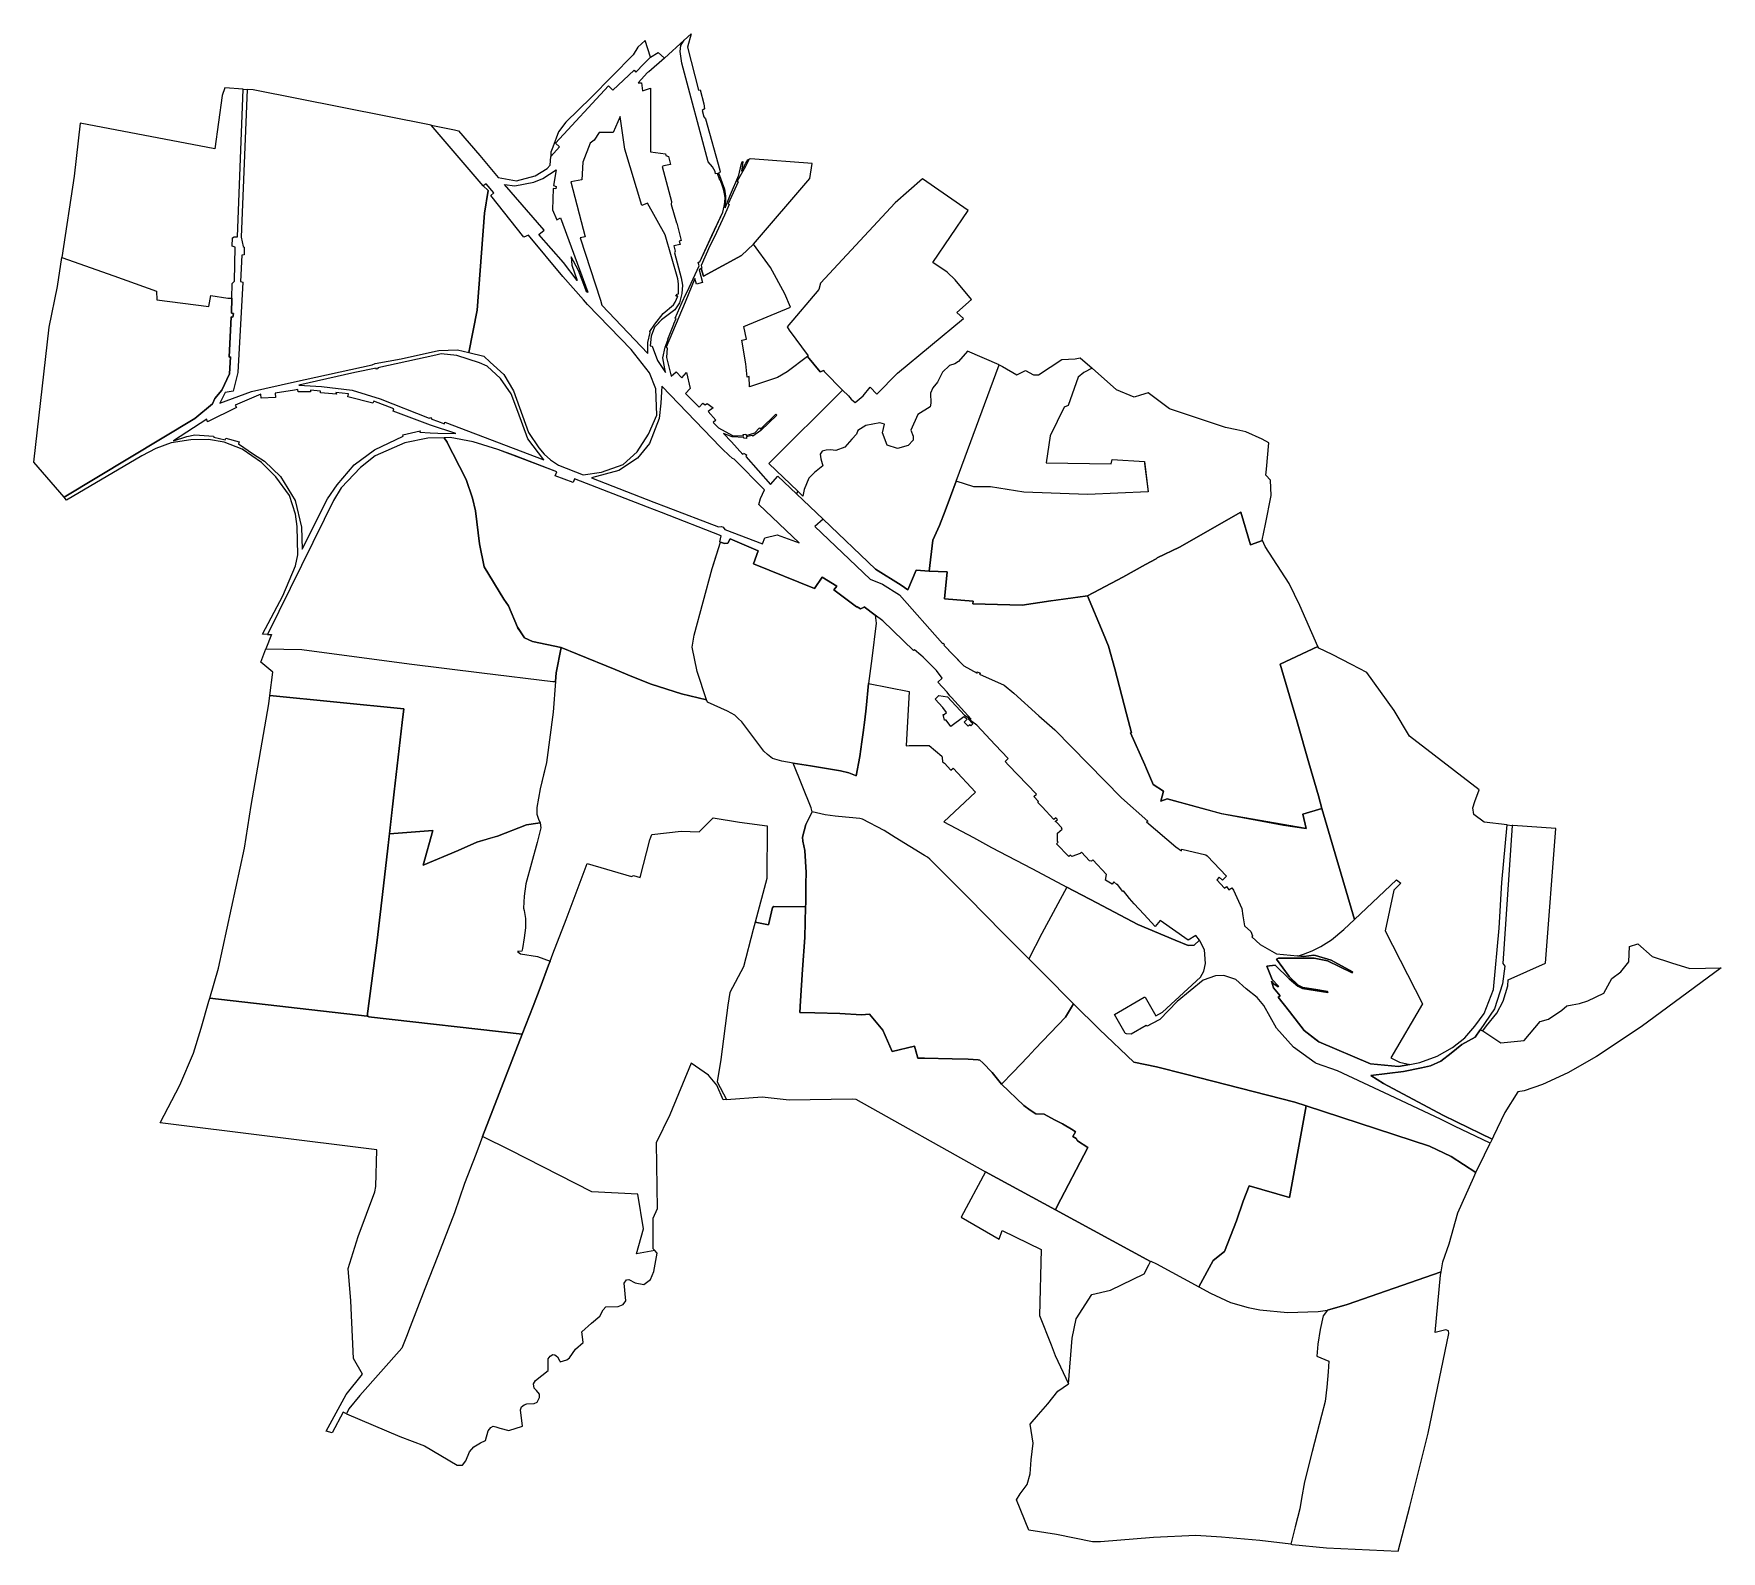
# Model space of a CAD drawing. Header units: metres. Extents: x 1379499 to 1389511, y 5662980 to 5671978.
import ezdxf

# ---------------------------------------------------------------- set-up
doc = ezdxf.new("R2010")
doc.units = ezdxf.units.M
doc.header["$MEASUREMENT"] = 0
doc.layers.add('район', color=6, linetype='Continuous')

msp = doc.modelspace()

# ---------------------------------------------------------------- linework, layer by layer
at = {"layer": 'район', "color": 4}
for points in [[(1383158, 5671838), (1383204, 5671867), (1383242, 5671833), (1383149, 5671752), (1383140, 5671748), (1383085, 5671687), (1383105, 5671686), (1383111, 5671639), (1383158, 5671656), (1383158, 5671278), (1383247, 5671266), (1383250, 5671255), (1383265, 5671249), (1383277, 5671202), (1383237, 5671194), (1383227, 5671191), (1383282, 5670984), (1383280, 5670966), (1383312, 5670856), (1383314, 5670855), (1383341, 5670751), (1383329, 5670748), (1383334, 5670729), (1383297, 5670721), (1383305, 5670688), (1383300, 5670679), (1383340, 5670530), (1383348, 5670486), (1383344, 5670438), (1383330, 5670383), (1383302, 5670341), (1383223, 5670282), (1383182, 5670237), (1383162, 5670185), (1383156, 5670127), (1383168, 5670126), (1383199, 5670040), (1383248, 5669969), (1383232, 5670057), (1383246, 5670120), (1383263, 5670166), (1383262, 5670167), (1383297, 5670255), (1383296, 5670258), (1383311, 5670290), (1383305, 5670291), (1383347, 5670386), (1383368, 5670433), (1383376, 5670447), (1383447, 5670602), (1383441, 5670624), (1383451, 5670626), (1383523, 5670781), (1383587, 5670919), (1383596, 5670956), (1383600, 5670980), (1383602, 5671006), (1383598, 5671029), (1383592, 5671056), (1383582, 5671085), (1383571, 5671111), (1383570, 5671110), (1383555, 5671150), (1383544, 5671147), (1383541, 5671161), (1383526, 5671189), (1383501, 5671219), (1383344, 5671804), (1383335, 5671872), (1383338, 5671909), (1383358, 5671940), (1383399, 5671978), (1383378, 5671898), (1383444, 5671643), (1383453, 5671646), (1383475, 5671563), (1383474, 5671562), (1383479, 5671533), (1383465, 5671522), (1383474, 5671486), (1383484, 5671474), (1383569, 5671168), (1383572, 5671157), (1383561, 5671153), (1383598, 5671057), (1383604, 5671014), (1383602, 5670946), (1383632, 5671025), (1383682, 5671139), (1383697, 5671200), (1383702, 5671218), (1383707, 5671220), (1383705, 5671203), (1383698, 5671162), (1383724, 5671211), (1383735, 5671231), (1383744, 5671234), (1383734, 5671214), (1383721, 5671190), (1383673, 5671103), (1383678, 5671100), (1383619, 5670969), (1383624, 5670965), (1383598, 5670903), (1383537, 5670774), (1383511, 5670720), (1383458, 5670603), (1383463, 5670587), (1383459, 5670585), (1383446, 5670577), (1383467, 5670502), (1383431, 5670492), (1383422, 5670526), (1383363, 5670386), (1383252, 5670119), (1383257, 5670116), (1383254, 5670058), (1383281, 5669947), (1383310, 5669973), (1383345, 5669937), (1383372, 5669969), (1383394, 5669875), (1383365, 5669845), (1383447, 5669764), (1383469, 5669788), (1383482, 5669777), (1383494, 5669785), (1383531, 5669759), (1383501, 5669738), (1383546, 5669686), (1383531, 5669673), (1383561, 5669640), (1383645, 5669596), (1383710, 5669593), (1383709, 5669601), (1383723, 5669604), (1383725, 5669595), (1383777, 5669612), (1383805, 5669640), (1383811, 5669634), (1383902, 5669722), (1383908, 5669717), (1383812, 5669625), (1383765, 5669591), (1383759, 5669595), (1383727, 5669587), (1383728, 5669578), (1383711, 5669579), (1383711, 5669584), (1383642, 5669588), (1383592, 5669607), (1383639, 5669557), (1383707, 5669483), (1383710, 5669491), (1383727, 5669481), (1383723, 5669471), (1383871, 5669304), (1383913, 5669355), (1384025, 5669249), (1384183, 5669099), (1384133, 5669056), (1384461, 5668743), (1384535, 5668713), (1384635, 5668650), (1384891, 5668362), (1384894, 5668365), (1384902, 5668356), (1384898, 5668353), (1385005, 5668242), (1385018, 5668229), (1385097, 5668187), (1385097, 5668195), (1385116, 5668186), (1385110, 5668181), (1385256, 5668115), (1385313, 5668068), (1385463, 5667934), (1385558, 5667850), (1385952, 5667446), (1386109, 5667309), (1386100, 5667304), (1386274, 5667157), (1386308, 5667133), (1386311, 5667143), (1386452, 5667109), (1386460, 5667103), (1386575, 5666983), (1386551, 5666959), (1386532, 5666976), (1386519, 5666961), (1386564, 5666911), (1386576, 5666921), (1386590, 5666901), (1386607, 5666913), (1386617, 5666900), (1386667, 5666790), (1386673, 5666748), (1386682, 5666688), (1386719, 5666654), (1386730, 5666629), (1386726, 5666623), (1386776, 5666578), (1386873, 5666522), (1386997, 5666510), (1387034, 5666507), (1387094, 5666515), (1387103, 5666512), (1387196, 5666485), (1387324, 5666416), (1387321, 5666410), (1387175, 5666480), (1387096, 5666496), (1386885, 5666497), (1386872, 5666491), (1386948, 5666388), (1387001, 5666337), (1387028, 5666322), (1387105, 5666310), (1387174, 5666299), (1387177, 5666292), (1387105, 5666303), (1387026, 5666316), (1386999, 5666331), (1386948, 5666373), (1386865, 5666455), (1386814, 5666448), (1386847, 5666370), (1386885, 5666331), (1386882, 5666326), (1386853, 5666346), (1386843, 5666359), (1386854, 5666321), (1386893, 5666273), (1386883, 5666264), (1386949, 5666179), (1387036, 5666067), (1387108, 5666011), (1387123, 5666000), (1387430, 5665870), (1387597, 5665853), (1387664, 5665866), (1387723, 5665877), (1387825, 5665916), (1387917, 5665966), (1387990, 5666023), (1388048, 5666093), (1388104, 5666169), (1388160, 5666311), (1388193, 5666675), (1388210, 5666945), (1388241, 5667287), (1388271, 5667283), (1388215, 5666464), (1388226, 5666449), (1388214, 5666345), (1388166, 5666196), (1388081, 5666071), (1388050, 5666027), (1387972, 5665984), (1387909, 5665933), (1387848, 5665885), (1387786, 5665858), (1387732, 5665846), (1387625, 5665825), (1387432, 5665801), (1387507, 5665754), (1387860, 5665565), (1387941, 5665526), (1388151, 5665422), (1388139, 5665399), (1387929, 5665500), (1387849, 5665539), (1387576, 5665669), (1387234, 5665828), (1387110, 5665872), (1387102, 5665875), (1386974, 5665969), (1386873, 5666082), (1386797, 5666215), (1386758, 5666263), (1386693, 5666315), (1386630, 5666369), (1386560, 5666394), (1386510, 5666392), (1386438, 5666365), (1386283, 5666239), (1386181, 5666133), (1386105, 5666094), (1386099, 5666097), (1386009, 5666045), (1385982, 5666047), (1385976, 5666050), (1385975, 5666052), (1385912, 5666162), (1386088, 5666265), (1386093, 5666264), (1386156, 5666155), (1386195, 5666176), (1386422, 5666383), (1386442, 5666420), (1386451, 5666465), (1386446, 5666545), (1386418, 5666600), (1386415, 5666603), (1386393, 5666630), (1386393, 5666630), (1386348, 5666602), (1386182, 5666720), (1386152, 5666685), (1386086, 5666757), (1386028, 5666819), (1386000, 5666851), (1385965, 5666895), (1385961, 5666892), (1385928, 5666934), (1385925, 5666933), (1385908, 5666949), (1385897, 5666936), (1385857, 5666958), (1385864, 5666993), (1385783, 5667079), (1385774, 5667071), (1385762, 5667073), (1385716, 5667124), (1385708, 5667117), (1385657, 5667100), (1385650, 5667107), (1385640, 5667099), (1385567, 5667174), (1385577, 5667184), (1385573, 5667188), (1385572, 5667237), (1385600, 5667262), (1385596, 5667266), (1385599, 5667269), (1385566, 5667303), (1385559, 5667307), (1385572, 5667319), (1385563, 5667328), (1385551, 5667318), (1385481, 5667393), (1385457, 5667420), (1385461, 5667425), (1385432, 5667454), (1385449, 5667469), (1385282, 5667641), (1385262, 5667662), (1385281, 5667681), (1385204, 5667761), (1385095, 5667877), (1385042, 5667916), (1385070, 5667885), (1385059, 5667874), (1385053, 5667882), (1385042, 5667871), (1385019, 5667896), (1385037, 5667914), (1385018, 5667927), (1384940, 5667869), (1384913, 5667908), (1384903, 5667908), (1384895, 5667942), (1384900, 5667942), (1384914, 5667953), (1384892, 5667982), (1384893, 5667983), (1384848, 5668032), (1384868, 5668053), (1384920, 5668046), (1385021, 5667937), (1385061, 5667914), (1384944, 5668041), (1384935, 5668051), (1384918, 5668073), (1384862, 5668133), (1384889, 5668157), (1384855, 5668202), (1384776, 5668281), (1384763, 5668293), (1384724, 5668325), (1384719, 5668320), (1384537, 5668497), (1384491, 5668531), (1384425, 5668579), (1384422, 5668576), (1384404, 5668567), (1384385, 5668579), (1384381, 5668579), (1384246, 5668680), (1384263, 5668703), (1384177, 5668755), (1384131, 5668688), (1383770, 5668834), (1383797, 5668911), (1383631, 5668982), (1383618, 5668958), (1383598, 5668955), (1383574, 5668963), (1383569, 5668965), (1383578, 5669001), (1383224, 5669138), (1383140, 5669171), (1382707, 5669338), (1382699, 5669316), (1382592, 5669356), (1382603, 5669380), (1382351, 5669476), (1382253, 5669513), (1382107, 5669557), (1381970, 5669583), (1381935, 5669582), (1381838, 5669580), (1381700, 5669552), (1381524, 5669475), (1381438, 5669405), (1381323, 5669285), (1381278, 5669210), (1381222, 5669097), (1380886, 5668416), (1380857, 5668417), (1380976, 5668645), (1381052, 5668823), (1381065, 5668887), (1381061, 5669055), (1381053, 5669129), (1381016, 5669240), (1380935, 5669351), (1380851, 5669435), (1380735, 5669514), (1380628, 5669556), (1380536, 5669571), (1380431, 5669569), (1380314, 5669552), (1380223, 5669518), (1380141, 5669474), (1379693, 5669212), (1379679, 5669229), (1380454, 5669697), (1380559, 5669784), (1380574, 5669814), (1380616, 5669865), (1380660, 5669961), (1380667, 5670061), (1380658, 5670060), (1380670, 5670299), (1380681, 5670297), (1380684, 5670319), (1380672, 5670320), (1380675, 5670409), (1380677, 5670496), (1380691, 5670511), (1380694, 5670712), (1380677, 5670719), (1380678, 5670768), (1380689, 5670774), (1380707, 5670774), (1380742, 5671650), (1380766, 5671648), (1380729, 5670771), (1380741, 5670717), (1380748, 5670713), (1380748, 5670666), (1380734, 5670665), (1380726, 5670509), (1380739, 5670505), (1380709, 5669970), (1380683, 5669859), (1380635, 5669850), (1380603, 5669787), (1380791, 5669857), (1381046, 5669913), (1381506, 5670014), (1381525, 5670022), (1381679, 5670050), (1381883, 5670095), (1381903, 5670100), (1382014, 5670104), (1382080, 5670088), (1382169, 5670066), (1382207, 5670031), (1382289, 5669958), (1382346, 5669861), (1382435, 5669613), (1382496, 5669523), (1382528, 5669484), (1382565, 5669451), (1382612, 5669419), (1382759, 5669363), (1382867, 5669379), (1382996, 5669424), (1383080, 5669498), (1383147, 5669604), (1383195, 5669717), (1383190, 5669872), (1383152, 5669967), (1383043, 5670105), (1382784, 5670373), (1382761, 5670400), (1382639, 5670539), (1382434, 5670784), (1382407, 5670772), (1382211, 5671019), (1382229, 5671034), (1382184, 5671087), (1382166, 5671076), (1381856, 5671436), (1381996, 5671408), (1382019, 5671402), (1382145, 5671255), (1382255, 5671126), (1382363, 5671105), (1382473, 5671136), (1382545, 5671178), (1382563, 5671199), (1382567, 5671249), (1382619, 5671308), (1382595, 5671328), (1382910, 5671669), (1382935, 5671644), (1383062, 5671761), (1383072, 5671750), (1383119, 5671800), (1383158, 5671838)], [(1385778, 5669994), (1385730, 5669970), (1385695, 5669941), (1385637, 5669773), (1385613, 5669764), (1385530, 5669594), (1385505, 5669434), (1385891, 5669428), (1385897, 5669453), (1386089, 5669441), (1386111, 5669261), (1385750, 5669245), (1385374, 5669259), (1385176, 5669292), (1385077, 5669292), (1384971, 5669324), (1384938, 5669234), (1384906, 5669148), (1384872, 5669061), (1384834, 5668974), (1384812, 5668792), (1384918, 5668788), (1384903, 5668627), (1385072, 5668614), (1385071, 5668598), (1385363, 5668589), (1385533, 5668615), (1385750, 5668644), (1385823, 5668683), (1385961, 5668756), (1386028, 5668793), (1386095, 5668830), (1386159, 5668865), (1386164, 5668870), (1386296, 5668933), (1386661, 5669141), (1386717, 5668948), (1386789, 5668973), (1386788, 5668974), (1386806, 5669070), (1386840, 5669239), (1386837, 5669330), (1386808, 5669360), (1386812, 5669396), (1386826, 5669553), (1386787, 5669574), (1386691, 5669617), (1386636, 5669629), (1386569, 5669643), (1386238, 5669753), (1386111, 5669848), (1386066, 5669834), (1386027, 5669823), (1385923, 5669866), (1385778, 5669994)], [(1387002, 5666511), (1387032, 5666519), (1387083, 5666539), (1387136, 5666566), (1387198, 5666604), (1387272, 5666667), (1387335, 5666726), (1387142, 5667384), (1387028, 5667350), (1387049, 5667265), (1386548, 5667353), (1386223, 5667441), (1386186, 5667428), (1386201, 5667487), (1386140, 5667527), (1386137, 5667535), (1386101, 5667619), (1386091, 5667642), (1386007, 5667832), (1386011, 5667833), (1385982, 5667945), (1385914, 5668211), (1385875, 5668346), (1385843, 5668424), (1385750, 5668644), (1385551, 5668618), (1385533, 5668615), (1385363, 5668589), (1385071, 5668598), (1385072, 5668614), (1384903, 5668627), (1384918, 5668788), (1384812, 5668792), (1384735, 5668797), (1384684, 5668680), (1384645, 5668708), (1384493, 5668802), (1384183, 5669099), (1384133, 5669056), (1384461, 5668743), (1384485, 5668734), (1384535, 5668713), (1384635, 5668650), (1384891, 5668362), (1384894, 5668365), (1384902, 5668356), (1384898, 5668353), (1385018, 5668229), (1385097, 5668187), (1385097, 5668195), (1385116, 5668186), (1385110, 5668181), (1385256, 5668115), (1385313, 5668068), (1385463, 5667934), (1385558, 5667850), (1385952, 5667446), (1386109, 5667309), (1386100, 5667304), (1386274, 5667157), (1386308, 5667133), (1386311, 5667143), (1386452, 5667109), (1386460, 5667103), (1386575, 5666983), (1386551, 5666959), (1386532, 5666976), (1386519, 5666961), (1386564, 5666911), (1386576, 5666921), (1386590, 5666901), (1386607, 5666913), (1386617, 5666900), (1386667, 5666790), (1386673, 5666748), (1386682, 5666688), (1386719, 5666654), (1386730, 5666629), (1386726, 5666623), (1386776, 5666578), (1386873, 5666522), (1386997, 5666510)], [(1384491, 5668531), (1384497, 5668482), (1384471, 5668274), (1384452, 5668125), (1384693, 5668078), (1384675, 5667756), (1384693, 5667758), (1384812, 5667758), (1384886, 5667694), (1384888, 5667687), (1384890, 5667660), (1384903, 5667653), (1384941, 5667611), (1384953, 5667623), (1385086, 5667480), (1384898, 5667304), (1385075, 5667211), (1385182, 5667153), (1385421, 5667027), (1385425, 5667025), (1385628, 5666918), (1385807, 5666824), (1386050, 5666696), (1386271, 5666602), (1386348, 5666571), (1386383, 5666574), (1386415, 5666603), (1386393, 5666630), (1386393, 5666630), (1386348, 5666602), (1386182, 5666720), (1386152, 5666685), (1386086, 5666757), (1386028, 5666819), (1386000, 5666851), (1385965, 5666895), (1385961, 5666892), (1385928, 5666934), (1385925, 5666933), (1385908, 5666949), (1385897, 5666936), (1385857, 5666958), (1385864, 5666993), (1385783, 5667079), (1385774, 5667071), (1385762, 5667073), (1385716, 5667124), (1385708, 5667117), (1385657, 5667100), (1385650, 5667107), (1385640, 5667099), (1385567, 5667174), (1385577, 5667184), (1385573, 5667188), (1385572, 5667237), (1385600, 5667262), (1385596, 5667266), (1385599, 5667269), (1385566, 5667303), (1385559, 5667307), (1385572, 5667319), (1385563, 5667328), (1385551, 5667318), (1385481, 5667393), (1385457, 5667420), (1385461, 5667425), (1385432, 5667454), (1385449, 5667469), (1385282, 5667641), (1385262, 5667662), (1385281, 5667681), (1385204, 5667761), (1385095, 5667877), (1385042, 5667916), (1385070, 5667885), (1385059, 5667874), (1385053, 5667882), (1385042, 5667871), (1385019, 5667896), (1385037, 5667914), (1385018, 5667927), (1384940, 5667869), (1384913, 5667908), (1384903, 5667908), (1384895, 5667942), (1384900, 5667942), (1384914, 5667953), (1384892, 5667982), (1384893, 5667983), (1384848, 5668032), (1384868, 5668053), (1384920, 5668046), (1385021, 5667937), (1385061, 5667914), (1384944, 5668041), (1384935, 5668051), (1384918, 5668073), (1384862, 5668133), (1384889, 5668157), (1384855, 5668202), (1384776, 5668281), (1384763, 5668293), (1384724, 5668325), (1384719, 5668320), (1384537, 5668497), (1384491, 5668531)]]:
    msp.add_lwpolyline(points, close=True, dxfattribs=at)
for points in [[(1382567, 5671249), (1382619, 5671308), (1382595, 5671328), (1382910, 5671669), (1382935, 5671644), (1383062, 5671761), (1383070, 5671752), (1383072, 5671750), (1383119, 5671800), (1383158, 5671838), (1383126, 5671937), (1383084, 5671898), (1383056, 5671852), (1382807, 5671600), (1382655, 5671453), (1382612, 5671397), (1382579, 5671306), (1382567, 5671276), (1382567, 5671250)], [(1383358, 5671940), (1383242, 5671833), (1383149, 5671752), (1383140, 5671748), (1383085, 5671687), (1383105, 5671686), (1383111, 5671639), (1383158, 5671656), (1383158, 5671278), (1383247, 5671266), (1383250, 5671255), (1383265, 5671249), (1383277, 5671202), (1383237, 5671194), (1383227, 5671191), (1383282, 5670984), (1383280, 5670966), (1383312, 5670856), (1383314, 5670855), (1383341, 5670751), (1383329, 5670748), (1383334, 5670729), (1383297, 5670721), (1383305, 5670688), (1383300, 5670679), (1383340, 5670530), (1383348, 5670486), (1383344, 5670438), (1383330, 5670383), (1383302, 5670341), (1383223, 5670282), (1383198, 5670254), (1383182, 5670237), (1383162, 5670185), (1383156, 5670127), (1383168, 5670126), (1383199, 5670040), (1383248, 5669969), (1383232, 5670057), (1383246, 5670120), (1383263, 5670166), (1383262, 5670167), (1383297, 5670255), (1383296, 5670258), (1383311, 5670290), (1383305, 5670291), (1383347, 5670386), (1383368, 5670433), (1383376, 5670447), (1383447, 5670602), (1383441, 5670624), (1383451, 5670626), (1383587, 5670919), (1383596, 5670956), (1383600, 5670980), (1383602, 5671006), (1383598, 5671029), (1383592, 5671056), (1383582, 5671085), (1383571, 5671111), (1383570, 5671110), (1383555, 5671150), (1383544, 5671147), (1383541, 5671161), (1383526, 5671189), (1383501, 5671219), (1383344, 5671804), (1383335, 5671872), (1383338, 5671909), (1383358, 5671940)], [(1379666, 5670651), (1379975, 5670543), (1380227, 5670451), (1380230, 5670399), (1380538, 5670360), (1380549, 5670425), (1380651, 5670409), (1380675, 5670409), (1380677, 5670496), (1380691, 5670511), (1380694, 5670712), (1380677, 5670719), (1380678, 5670768), (1380689, 5670774), (1380707, 5670774), (1380742, 5671650), (1380632, 5671657), (1380617, 5671611), (1380574, 5671296), (1379774, 5671448), (1379739, 5671134), (1379666, 5670651)], [(1380766, 5671648), (1380729, 5670771), (1380741, 5670717), (1380748, 5670713), (1380748, 5670666), (1380734, 5670665), (1380726, 5670509), (1380739, 5670505), (1380709, 5669970), (1380683, 5669859), (1380635, 5669850), (1380603, 5669787), (1380791, 5669857), (1381046, 5669913), (1381506, 5670014), (1381525, 5670022), (1381679, 5670050), (1381883, 5670095), (1381903, 5670100), (1382014, 5670104), (1382080, 5670088), (1382129, 5670339), (1382174, 5670914), (1382195, 5671048), (1382166, 5671076), (1381856, 5671436), (1380800, 5671646), (1380766, 5671648)], [(1383143, 5670081), (1383143, 5670147), (1383157, 5670206), (1383155, 5670212), (1383183, 5670256), (1383234, 5670319), (1383295, 5670370), (1383304, 5670387), (1383321, 5670421), (1383309, 5670422), (1383316, 5670434), (1383324, 5670435), (1383325, 5670495), (1383321, 5670525), (1383246, 5670786), (1383141, 5670973), (1383107, 5670959), (1383005, 5671294), (1382978, 5671488), (1382936, 5671392), (1382895, 5671393), (1382853, 5671392), (1382824, 5671346), (1382800, 5671329), (1382756, 5671216), (1382751, 5671111), (1382685, 5671099), (1382770, 5670774), (1382741, 5670768), (1382861, 5670398), (1382870, 5670369), (1383143, 5670081)], [(1383458, 5670603), (1383463, 5670587), (1383459, 5670585), (1383472, 5670541), (1383699, 5670662), (1383770, 5670730), (1384103, 5671120), (1384117, 5671209), (1383752, 5671237), (1383744, 5671234), (1383721, 5671190), (1383673, 5671103), (1383678, 5671100), (1383619, 5670969), (1383624, 5670965), (1383598, 5670903), (1383537, 5670774), (1383511, 5670720), (1383458, 5670603)], [(1382293, 5671084), (1382354, 5671076), (1382467, 5671098), (1382520, 5671119), (1382599, 5671171), (1382583, 5671077), (1382599, 5671072), (1382597, 5671058), (1382581, 5671060), (1382577, 5670934), (1382602, 5670874), (1382625, 5670886), (1382787, 5670446), (1382781, 5670443), (1382731, 5670573), (1382687, 5670654), (1382692, 5670606), (1382724, 5670514), (1382642, 5670622), (1382495, 5670787), (1382528, 5670813), (1382293, 5671084)], [(1382080, 5670088), (1382169, 5670066), (1382207, 5670031), (1382289, 5669958), (1382346, 5669861), (1382435, 5669613), (1382496, 5669523), (1382528, 5669484), (1382565, 5669451), (1382612, 5669419), (1382759, 5669363), (1382867, 5669379), (1382996, 5669424), (1383080, 5669498), (1383147, 5669604), (1383195, 5669717), (1383190, 5669872), (1383152, 5669967), (1383043, 5670105), (1382784, 5670373), (1382761, 5670400), (1382639, 5670539), (1382434, 5670784), (1382407, 5670772), (1382211, 5671019), (1382229, 5671034), (1382184, 5671087), (1382166, 5671076), (1382195, 5671048), (1382174, 5670914), (1382129, 5670339), (1382080, 5670088)], [(1383969, 5670239), (1383981, 5670221), (1384093, 5670067), (1384089, 5670064), (1384165, 5669973), (1384186, 5669980), (1384190, 5669974), (1384298, 5669864), (1384332, 5669830), (1384349, 5669811), (1384373, 5669791), (1384419, 5669831), (1384462, 5669882), (1384501, 5669841), (1384624, 5669966), (1385016, 5670289), (1384976, 5670324), (1385062, 5670402), (1384965, 5670519), (1384918, 5670564), (1384834, 5670621), (1385042, 5670929), (1384772, 5671117), (1384610, 5670976), (1384167, 5670498), (1384156, 5670462), (1383969, 5670239)], [(1383770, 5670730), (1383699, 5670662), (1383472, 5670541), (1383459, 5670585), (1383446, 5670577), (1383467, 5670502), (1383431, 5670492), (1383422, 5670526), (1383363, 5670386), (1383252, 5670119), (1383257, 5670116), (1383254, 5670058), (1383281, 5669947), (1383310, 5669973), (1383345, 5669937), (1383372, 5669969), (1383394, 5669875), (1383365, 5669845), (1383447, 5669764), (1383469, 5669788), (1383482, 5669777), (1383494, 5669785), (1383531, 5669759), (1383501, 5669738), (1383546, 5669686), (1383531, 5669673), (1383561, 5669640), (1383645, 5669596), (1383710, 5669593), (1383709, 5669601), (1383723, 5669604), (1383725, 5669595), (1383777, 5669612), (1383805, 5669640), (1383811, 5669634), (1383902, 5669722), (1383908, 5669717), (1383812, 5669625), (1383765, 5669591), (1383759, 5669595), (1383727, 5669587), (1383728, 5669578), (1383711, 5669579), (1383711, 5669584), (1383642, 5669588), (1383592, 5669607), (1383639, 5669557), (1383707, 5669483), (1383710, 5669491), (1383727, 5669481), (1383723, 5669471), (1383871, 5669304), (1383913, 5669355), (1384025, 5669249), (1384026, 5669251), (1384032, 5669265), (1383861, 5669430), (1384298, 5669864), (1384190, 5669974), (1384186, 5669980), (1384165, 5669973), (1384089, 5670064), (1383970, 5669974), (1383911, 5669939), (1383805, 5669904), (1383745, 5669884), (1383744, 5669946), (1383731, 5669942), (1383724, 5670020), (1383701, 5670160), (1383728, 5670166), (1383711, 5670242), (1383989, 5670357), (1383956, 5670435), (1383871, 5670591), (1383770, 5670730)], [(1379679, 5669229), (1379499, 5669438), (1379591, 5670237), (1379640, 5670479), (1379666, 5670651), (1379975, 5670543), (1380227, 5670451), (1380230, 5670399), (1380538, 5670360), (1380549, 5670425), (1380651, 5670409), (1380675, 5670409), (1380672, 5670320), (1380684, 5670319), (1380681, 5670297), (1380670, 5670299), (1380658, 5670060), (1380667, 5670061), (1380660, 5669961), (1380616, 5669865), (1380574, 5669814), (1380559, 5669784), (1380454, 5669697), (1379679, 5669229)], [(1381071, 5669893), (1381207, 5669886), (1381389, 5669865), (1381555, 5669813), (1381846, 5669698), (1381854, 5669702), (1381860, 5669693), (1381895, 5669680), (1381936, 5669665), (1381939, 5669674), (1382525, 5669451), (1382431, 5669576), (1382372, 5669738), (1382332, 5669842), (1382269, 5669933), (1382190, 5670006), (1382143, 5670027), (1382009, 5670070), (1381917, 5670079), (1381884, 5670072), (1381540, 5669997), (1381541, 5669990), (1381531, 5669988), (1381530, 5669995), (1381405, 5669969), (1381071, 5669893)], [(1385226, 5670014), (1385039, 5670096), (1384986, 5670035), (1384963, 5670020), (1384933, 5670011), (1384890, 5669972), (1384860, 5669911), (1384833, 5669878), (1384819, 5669847), (1384822, 5669787), (1384818, 5669765), (1384744, 5669721), (1384703, 5669628), (1384717, 5669591), (1384717, 5669567), (1384687, 5669537), (1384623, 5669519), (1384563, 5669539), (1384534, 5669612), (1384546, 5669662), (1384518, 5669670), (1384436, 5669654), (1384388, 5669626), (1384381, 5669603), (1384353, 5669573), (1384312, 5669526), (1384257, 5669507), (1384227, 5669511), (1384200, 5669508), (1384176, 5669503), (1384165, 5669484), (1384168, 5669457), (1384181, 5669416), (1384132, 5669376), (1384097, 5669342), (1384070, 5669276), (1384062, 5669236), (1384032, 5669265), (1384026, 5669251), (1384025, 5669249), (1384183, 5669099), (1384493, 5668802), (1384645, 5668708), (1384684, 5668680), (1384735, 5668797), (1384812, 5668792), (1384834, 5668974), (1384872, 5669061), (1384906, 5669148), (1384938, 5669234), (1384971, 5669324), (1385226, 5670014)], [(1385226, 5670014), (1385247, 5670005), (1385331, 5669955), (1385383, 5669981), (1385430, 5669956), (1385460, 5669955), (1385599, 5670046), (1385678, 5670050), (1385707, 5670056), (1385778, 5669994), (1385730, 5669970), (1385695, 5669941), (1385637, 5669773), (1385613, 5669764), (1385530, 5669594), (1385505, 5669434), (1385891, 5669428), (1385897, 5669453), (1386089, 5669441), (1386089, 5669430), (1386111, 5669261), (1385750, 5669245), (1385374, 5669259), (1385176, 5669292), (1385077, 5669292), (1384971, 5669324), (1385226, 5670014)], [(1381092, 5668921), (1381241, 5669219), (1381299, 5669303), (1381401, 5669422), (1381520, 5669511), (1381691, 5669591), (1381688, 5669600), (1381792, 5669624), (1381790, 5669615), (1381851, 5669612), (1381897, 5669610), (1382003, 5669607), (1381854, 5669656), (1381631, 5669740), (1381636, 5669753), (1381516, 5669800), (1381510, 5669787), (1381363, 5669825), (1381367, 5669843), (1381291, 5669851), (1381295, 5669841), (1381201, 5669849), (1381201, 5669858), (1381142, 5669864), (1381141, 5669854), (1381068, 5669855), (1381065, 5669868), (1381046, 5669865), (1380932, 5669846), (1380933, 5669821), (1380848, 5669817), (1380847, 5669841), (1380695, 5669776), (1380703, 5669762), (1380529, 5669677), (1380526, 5669693), (1380328, 5669563), (1380407, 5669589), (1380454, 5669599), (1380566, 5669591), (1380567, 5669585), (1380635, 5669570), (1380638, 5669579), (1380717, 5669558), (1380714, 5669547), (1380802, 5669485), (1380868, 5669443), (1380963, 5669352), (1381050, 5669211), (1381088, 5669051), (1381092, 5668921)], [(1383226, 5669888), (1383219, 5669787), (1383210, 5669696), (1383152, 5669548), (1383082, 5669461), (1382971, 5669388), (1382808, 5669344), (1383179, 5669201), (1383252, 5669173), (1383561, 5669054), (1383580, 5669055), (1383590, 5669052), (1383599, 5669039), (1383822, 5668954), (1383836, 5668988), (1383910, 5669007), (1384040, 5668960), (1383801, 5669187), (1383811, 5669222), (1383835, 5669274), (1383654, 5669455), (1383644, 5669459), (1383623, 5669479), (1383586, 5669515), (1383574, 5669527), (1383226, 5669888)], [(1381278, 5669210), (1381222, 5669097), (1380886, 5668416), (1380909, 5668415), (1380876, 5668331), (1381089, 5668327), (1381726, 5668241), (1382157, 5668189), (1382579, 5668137), (1382594, 5668136), (1382598, 5668188), (1382629, 5668339), (1382458, 5668374), (1382410, 5668396), (1382383, 5668437), (1382372, 5668453), (1382370, 5668458), (1382316, 5668586), (1382289, 5668625), (1382171, 5668816), (1382143, 5668954), (1382120, 5669148), (1382102, 5669223), (1382064, 5669335), (1381985, 5669488), (1381962, 5669535), (1381951, 5669556), (1381935, 5669582), (1381838, 5669580), (1381700, 5669552), (1381524, 5669475), (1381438, 5669405), (1381323, 5669285), (1381278, 5669210)], [(1381935, 5669582), (1381951, 5669556), (1381962, 5669535), (1381985, 5669488), (1382064, 5669335), (1382102, 5669223), (1382120, 5669148), (1382143, 5668954), (1382171, 5668816), (1382289, 5668625), (1382316, 5668586), (1382370, 5668458), (1382410, 5668396), (1382458, 5668374), (1382629, 5668339), (1382725, 5668299), (1382948, 5668207), (1383048, 5668167), (1383163, 5668120), (1383342, 5668063), (1383491, 5668028), (1383436, 5668197), (1383406, 5668340), (1383417, 5668411), (1383525, 5668806), (1383574, 5668963), (1383569, 5668965), (1383578, 5669001), (1383224, 5669138), (1383140, 5669171), (1382707, 5669338), (1382699, 5669316), (1382592, 5669356), (1382603, 5669380), (1382253, 5669513), (1382107, 5669557), (1381970, 5669583), (1381935, 5669582)], [(1386789, 5668973), (1386717, 5668948), (1386661, 5669141), (1386296, 5668933), (1386164, 5668870), (1386159, 5668865), (1386095, 5668830), (1386028, 5668793), (1385961, 5668756), (1385823, 5668683), (1385750, 5668644), (1385843, 5668424), (1385875, 5668346), (1385914, 5668211), (1385982, 5667945), (1386011, 5667833), (1386007, 5667832), (1386091, 5667642), (1386101, 5667619), (1386137, 5667535), (1386140, 5667527), (1386201, 5667487), (1386186, 5667428), (1386223, 5667441), (1386543, 5667354), (1386914, 5667285), (1387049, 5667265), (1387028, 5667350), (1387142, 5667384), (1387121, 5667459), (1387065, 5667654), (1386994, 5667897), (1386894, 5668240), (1387118, 5668345), (1387010, 5668587), (1386947, 5668717), (1386804, 5668937), (1386789, 5668973), (1386789, 5668973)], [(1383574, 5668963), (1383598, 5668955), (1383618, 5668958), (1383631, 5668982), (1383797, 5668911), (1383770, 5668834), (1384131, 5668688), (1384177, 5668755), (1384263, 5668703), (1384246, 5668680), (1384365, 5668591), (1384381, 5668579), (1384385, 5668579), (1384404, 5668567), (1384422, 5668576), (1384425, 5668579), (1384491, 5668531), (1384497, 5668482), (1384471, 5668274), (1384452, 5668125), (1384438, 5667978), (1384429, 5667910), (1384419, 5667834), (1384412, 5667779), (1384400, 5667692), (1384378, 5667578), (1384374, 5667580), (1384335, 5667596), (1384286, 5667608), (1384107, 5667637), (1384004, 5667653), (1383938, 5667665), (1383882, 5667680), (1383852, 5667703), (1383830, 5667724), (1383701, 5667897), (1383678, 5667918), (1383659, 5667937), (1383615, 5667960), (1383496, 5668015), (1383491, 5668028), (1383436, 5668197), (1383406, 5668340), (1383417, 5668411), (1383525, 5668806), (1383531, 5668825), (1383574, 5668963)], [(1380876, 5668331), (1381089, 5668327), (1381726, 5668241), (1382157, 5668189), (1382579, 5668137), (1382594, 5668136), (1382580, 5667955), (1382542, 5667656), (1382534, 5667624), (1382503, 5667500), (1382483, 5667390), (1382483, 5667351), (1382493, 5667321), (1382503, 5667298), (1382489, 5667296), (1382422, 5667287), (1382251, 5667220), (1382128, 5667185), (1382017, 5667134), (1381809, 5667047), (1381867, 5667254), (1381609, 5667234), (1381637, 5667483), (1381685, 5667894), (1381694, 5667974), (1380900, 5668053), (1380918, 5668193), (1380846, 5668252), (1380876, 5668331)], [(1382629, 5668339), (1382598, 5668188), (1382594, 5668136), (1382580, 5667955), (1382542, 5667656), (1382503, 5667500), (1382483, 5667390), (1382483, 5667351), (1382493, 5667321), (1382503, 5667298), (1382508, 5667269), (1382485, 5667183), (1382418, 5666938), (1382408, 5666864), (1382405, 5666793), (1382408, 5666779), (1382416, 5666732), (1382416, 5666676), (1382408, 5666616), (1382398, 5666553), (1382395, 5666538), (1382369, 5666536), (1382387, 5666522), (1382487, 5666506), (1382563, 5666479), (1382578, 5666521), (1382657, 5666726), (1382782, 5667058), (1383046, 5666980), (1383058, 5666986), (1383097, 5666974), (1383155, 5667197), (1383167, 5667229), (1383340, 5667250), (1383446, 5667245), (1383530, 5667329), (1383687, 5667303), (1383851, 5667281), (1383848, 5666968), (1383780, 5666709), (1383858, 5666693), (1383882, 5666797), (1383889, 5666803), (1384078, 5666800), (1384079, 5666820), (1384079, 5666938), (1384082, 5667005), (1384073, 5667134), (1384063, 5667190), (1384061, 5667213), (1384069, 5667252), (1384080, 5667288), (1384117, 5667363), (1384111, 5667388), (1384004, 5667653), (1383938, 5667665), (1383882, 5667680), (1383852, 5667703), (1383830, 5667724), (1383701, 5667897), (1383678, 5667918), (1383659, 5667937), (1383615, 5667960), (1383496, 5668015), (1383491, 5668028), (1383342, 5668063), (1383163, 5668120), (1383048, 5668167), (1382948, 5668207), (1382725, 5668299), (1382629, 5668339)], [(1387118, 5668345), (1386894, 5668240), (1386994, 5667897), (1387065, 5667654), (1387121, 5667459), (1387142, 5667384), (1387335, 5666726), (1387584, 5666961), (1387609, 5666941), (1387568, 5666899), (1387517, 5666659), (1387738, 5666225), (1387551, 5665906), (1387602, 5665879), (1387664, 5665866), (1387723, 5665877), (1387825, 5665916), (1387917, 5665966), (1387990, 5666023), (1388048, 5666093), (1388104, 5666169), (1388160, 5666311), (1388193, 5666675), (1388210, 5666945), (1388241, 5667287), (1388104, 5667303), (1388043, 5667349), (1388038, 5667388), (1388049, 5667425), (1388075, 5667494), (1387662, 5667812), (1387570, 5667965), (1387409, 5668191), (1387317, 5668238), (1387202, 5668296), (1387123, 5668335), (1387118, 5668345)], [(1381485, 5666149), (1381485, 5666152), (1381478, 5666153), (1380543, 5666260), (1380596, 5666436), (1380749, 5667148), (1380789, 5667402), (1380894, 5668004), (1380900, 5668053), (1381694, 5667974), (1381685, 5667894), (1381637, 5667483), (1381600, 5667149), (1381569, 5666873), (1381536, 5666602), (1381504, 5666362), (1381477, 5666153)], [(1385628, 5666918), (1385480, 5666643), (1385402, 5666493), (1385361, 5666534), (1385248, 5666647), (1385043, 5666855), (1384938, 5666961), (1384927, 5666972), (1384815, 5667084), (1384801, 5667095), (1384783, 5667106), (1384610, 5667212), (1384544, 5667254), (1384416, 5667321), (1384401, 5667324), (1384274, 5667337), (1384254, 5667339), (1384195, 5667346), (1384117, 5667363), (1384111, 5667388), (1384004, 5667653), (1384107, 5667637), (1384286, 5667608), (1384335, 5667596), (1384374, 5667580), (1384378, 5667578), (1384400, 5667692), (1384412, 5667779), (1384419, 5667834), (1384429, 5667910), (1384438, 5667978), (1384452, 5668125), (1384693, 5668078), (1384675, 5667756), (1384693, 5667758), (1384812, 5667758), (1384886, 5667694), (1384888, 5667687), (1384890, 5667660), (1384903, 5667653), (1384941, 5667611), (1384953, 5667623), (1385086, 5667480), (1384898, 5667304), (1385075, 5667211), (1385182, 5667153), (1385421, 5667027), (1385421, 5667027), (1385628, 5666918)], [(1383183, 5664763), (1383075, 5664743), (1383117, 5664891), (1383084, 5665097), (1382811, 5665111), (1382326, 5665358), (1382161, 5665439), (1382396, 5666046), (1382462, 5666211), (1382504, 5666321), (1382554, 5666455), (1382563, 5666479), (1382578, 5666521), (1382657, 5666726), (1382782, 5667058), (1383046, 5666980), (1383058, 5666986), (1383097, 5666974), (1383155, 5667197), (1383167, 5667229), (1383340, 5667250), (1383446, 5667245), (1383530, 5667329), (1383687, 5667303), (1383851, 5667281), (1383848, 5666968), (1383780, 5666709), (1383768, 5666667), (1383710, 5666445), (1383629, 5666292), (1383618, 5666217), (1383575, 5665896), (1383553, 5665763), (1383610, 5665658), (1383590, 5665657), (1383552, 5665744), (1383503, 5665802), (1383400, 5665874), (1383273, 5665567), (1383192, 5665401), (1383198, 5665009), (1383173, 5664952), (1383172, 5664774), (1383183, 5664763)], [(1384117, 5667363), (1384080, 5667288), (1384069, 5667252), (1384061, 5667213), (1384063, 5667190), (1384073, 5667134), (1384082, 5667005), (1384079, 5666938), (1384079, 5666820), (1384078, 5666800), (1384073, 5666619), (1384060, 5666429), (1384049, 5666243), (1384044, 5666175), (1384133, 5666172), (1384281, 5666168), (1384410, 5666161), (1384457, 5666165), (1384537, 5666069), (1384593, 5665943), (1384724, 5665975), (1384733, 5665946), (1384745, 5665904), (1384783, 5665903), (1384948, 5665899), (1385043, 5665897), (1385102, 5665893), (1385112, 5665892), (1385129, 5665875), (1385186, 5665819), (1385241, 5665749), (1385309, 5665820), (1385397, 5665912), (1385441, 5665959), (1385621, 5666147), (1385668, 5666225), (1385489, 5666406), (1385402, 5666493), (1385361, 5666534), (1385248, 5666647), (1385043, 5666855), (1384938, 5666961), (1384815, 5667084), (1384801, 5667095), (1384783, 5667106), (1384610, 5667212), (1384544, 5667254), (1384416, 5667321), (1384401, 5667324), (1384274, 5667337), (1384254, 5667339), (1384195, 5667346), (1384117, 5667363)], [(1381477, 5666153), (1381504, 5666362), (1381536, 5666602), (1381569, 5666873), (1381600, 5667149), (1381609, 5667234), (1381867, 5667254), (1381809, 5667047), (1382017, 5667134), (1382128, 5667185), (1382226, 5667213), (1382251, 5667220), (1382422, 5667287), (1382489, 5667296), (1382503, 5667298), (1382508, 5667269), (1382485, 5667183), (1382418, 5666938), (1382408, 5666864), (1382405, 5666793), (1382408, 5666779), (1382416, 5666732), (1382416, 5666676), (1382408, 5666616), (1382398, 5666553), (1382395, 5666538), (1382369, 5666536), (1382387, 5666522), (1382487, 5666506), (1382563, 5666479), (1382554, 5666455), (1382504, 5666321), (1382462, 5666211), (1382396, 5666046), (1381485, 5666149)], [(1388271, 5667283), (1388215, 5666464), (1388226, 5666449), (1388214, 5666345), (1388166, 5666196), (1388081, 5666071), (1388097, 5666065), (1388118, 5666095), (1388179, 5666171), (1388217, 5666242), (1388244, 5666333), (1388247, 5666368), (1388468, 5666466), (1388529, 5667266), (1388275, 5667283), (1388271, 5667283)], [(1387664, 5665866), (1387597, 5665853), (1387430, 5665870), (1387123, 5666000), (1387036, 5666067), (1386949, 5666179), (1386883, 5666264), (1386893, 5666273), (1386854, 5666321), (1386843, 5666359), (1386853, 5666346), (1386882, 5666326), (1386885, 5666331), (1386847, 5666370), (1386814, 5666448), (1386865, 5666455), (1386948, 5666373), (1386999, 5666331), (1387026, 5666316), (1387177, 5666292), (1387174, 5666299), (1387105, 5666310), (1387028, 5666322), (1387001, 5666337), (1386948, 5666388), (1386872, 5666491), (1386885, 5666497), (1387096, 5666496), (1387175, 5666480), (1387321, 5666410), (1387324, 5666416), (1387196, 5666485), (1387103, 5666512), (1387094, 5666515), (1387034, 5666507), (1386997, 5666510), (1387002, 5666511), (1387032, 5666519), (1387083, 5666539), (1387136, 5666566), (1387198, 5666604), (1387272, 5666667), (1387335, 5666726), (1387584, 5666961), (1387609, 5666941), (1387568, 5666899), (1387517, 5666659), (1387738, 5666225), (1387551, 5665906), (1387602, 5665879), (1387664, 5665866)], [(1386415, 5666603), (1386383, 5666574), (1386348, 5666571), (1386271, 5666602), (1386050, 5666696), (1385807, 5666824), (1385628, 5666918), (1385480, 5666643), (1385402, 5666493), (1385489, 5666406), (1385668, 5666225), (1385823, 5666074), (1386026, 5665879), (1386161, 5665851), (1386333, 5665808), (1386981, 5665642), (1387048, 5665620), (1387780, 5665382), (1387909, 5665321), (1388055, 5665225), (1388106, 5665331), (1388139, 5665399), (1387929, 5665500), (1387849, 5665539), (1387576, 5665669), (1387234, 5665828), (1387110, 5665872), (1387102, 5665875), (1386974, 5665969), (1386873, 5666082), (1386797, 5666215), (1386758, 5666263), (1386693, 5666315), (1386630, 5666369), (1386560, 5666394), (1386510, 5666392), (1386438, 5666365), (1386283, 5666239), (1386181, 5666133), (1386127, 5666105), (1386105, 5666094), (1386099, 5666097), (1386009, 5666045), (1385982, 5666047), (1385976, 5666050), (1385975, 5666052), (1385912, 5666162), (1386088, 5666265), (1386093, 5666264), (1386156, 5666155), (1386195, 5666176), (1386422, 5666383), (1386442, 5666420), (1386451, 5666465), (1386446, 5666545), (1386418, 5666600), (1386415, 5666603)], [(1383610, 5665658), (1383821, 5665673), (1383980, 5665656), (1384355, 5665662), (1384376, 5665660), (1385146, 5665229), (1385561, 5665004), (1385568, 5665022), (1385752, 5665374), (1385691, 5665414), (1385683, 5665426), (1385663, 5665439), (1385680, 5665466), (1385665, 5665476), (1385603, 5665513), (1385556, 5665538), (1385493, 5665571), (1385445, 5665573), (1385411, 5665594), (1385373, 5665622), (1385241, 5665749), (1385186, 5665819), (1385129, 5665875), (1385112, 5665892), (1385102, 5665893), (1385043, 5665897), (1384948, 5665899), (1384783, 5665903), (1384745, 5665904), (1384724, 5665975), (1384593, 5665943), (1384537, 5666069), (1384457, 5666165), (1384410, 5666161), (1384281, 5666168), (1384133, 5666172), (1384044, 5666175), (1384049, 5666243), (1384060, 5666429), (1384073, 5666619), (1384078, 5666800), (1383889, 5666803), (1383882, 5666797), (1383858, 5666693), (1383780, 5666709), (1383768, 5666667), (1383710, 5666445), (1383629, 5666292), (1383618, 5666217), (1383575, 5665896), (1383553, 5665763), (1383610, 5665658)], [(1388151, 5665422), (1387941, 5665526), (1387860, 5665565), (1387507, 5665754), (1387432, 5665801), (1387625, 5665825), (1387732, 5665846), (1387786, 5665858), (1387848, 5665885), (1387909, 5665933), (1387972, 5665984), (1388050, 5666027), (1388081, 5666071), (1388097, 5666065), (1388203, 5665995), (1388341, 5666009), (1388437, 5666120), (1388485, 5666135), (1388565, 5666188), (1388595, 5666213), (1388626, 5666220), (1388669, 5666227), (1388719, 5666243), (1388814, 5666289), (1388862, 5666375), (1388916, 5666415), (1388962, 5666475), (1388966, 5666566), (1389016, 5666581), (1389101, 5666506), (1389216, 5666469), (1389325, 5666435), (1389511, 5666438), (1389035, 5666089), (1388771, 5665913), (1388601, 5665817), (1388451, 5665747), (1388342, 5665710), (1388304, 5665703), (1388226, 5665582), (1388160, 5665441), (1388151, 5665422)], [(1380543, 5666260), (1381477, 5666153), (1381485, 5666152), (1381485, 5666149), (1382396, 5666046), (1382161, 5665439), (1382147, 5665402), (1382121, 5665333), (1382055, 5665160), (1381995, 5664986), (1381896, 5664731), (1381820, 5664535), (1381733, 5664310), (1381710, 5664252), (1381682, 5664184), (1381433, 5663902), (1381368, 5663823), (1381355, 5663795), (1381335, 5663804), (1381269, 5663682), (1381235, 5663691), (1381353, 5663909), (1381449, 5664030), (1381397, 5664123), (1381381, 5664464), (1381365, 5664656), (1381424, 5664846), (1381523, 5665111), (1381528, 5665143), (1381535, 5665360), (1380249, 5665519), (1380365, 5665744), (1380446, 5665932), (1380492, 5666081), (1380537, 5666241), (1380543, 5666260)], [(1385668, 5666225), (1385621, 5666147), (1385441, 5665959), (1385397, 5665912), (1385309, 5665820), (1385241, 5665749), (1385373, 5665622), (1385373, 5665622), (1385411, 5665594), (1385445, 5665573), (1385493, 5665571), (1385556, 5665538), (1385603, 5665513), (1385665, 5665476), (1385680, 5665466), (1385663, 5665439), (1385683, 5665426), (1385691, 5665414), (1385752, 5665374), (1385568, 5665022), (1385561, 5665004), (1386125, 5664698), (1386126, 5664700), (1386160, 5664683), (1386411, 5664547), (1386497, 5664703), (1386564, 5664756), (1386634, 5664938), (1386675, 5665056), (1386711, 5665147), (1386949, 5665078), (1387048, 5665620), (1386981, 5665642), (1386333, 5665808), (1386161, 5665851), (1386026, 5665879), (1385823, 5666074), (1385668, 5666225)], [(1388055, 5665225), (1387909, 5665321), (1387780, 5665382), (1387048, 5665620), (1386949, 5665078), (1386711, 5665147), (1386675, 5665056), (1386634, 5664938), (1386564, 5664756), (1386497, 5664703), (1386411, 5664547), (1386480, 5664509), (1386600, 5664455), (1386704, 5664425), (1386773, 5664411), (1386937, 5664396), (1387120, 5664401), (1387174, 5664408), (1387291, 5664442), (1387849, 5664637), (1387860, 5664695), (1387896, 5664803), (1387949, 5664986), (1388042, 5665198), (1388055, 5665225)], [(1381355, 5663795), (1381672, 5663659), (1381817, 5663605), (1382011, 5663490), (1382042, 5663490), (1382062, 5663516), (1382085, 5663569), (1382110, 5663599), (1382149, 5663622), (1382179, 5663637), (1382195, 5663694), (1382211, 5663714), (1382225, 5663721), (1382240, 5663717), (1382264, 5663710), (1382317, 5663695), (1382398, 5663721), (1382386, 5663818), (1382393, 5663835), (1382408, 5663848), (1382425, 5663854), (1382468, 5663855), (1382485, 5663863), (1382494, 5663879), (1382499, 5663891), (1382500, 5663910), (1382482, 5663933), (1382468, 5663947), (1382465, 5663973), (1382476, 5663991), (1382552, 5664051), (1382552, 5664081), (1382551, 5664120), (1382563, 5664137), (1382578, 5664146), (1382591, 5664145), (1382607, 5664132), (1382618, 5664110), (1382622, 5664103), (1382662, 5664114), (1382677, 5664127), (1382714, 5664178), (1382759, 5664217), (1382755, 5664251), (1382750, 5664280), (1382809, 5664331), (1382858, 5664373), (1382877, 5664410), (1382894, 5664428), (1382967, 5664430), (1382997, 5664443), (1383011, 5664464), (1383003, 5664570), (1383015, 5664588), (1383030, 5664590), (1383067, 5664572), (1383119, 5664561), (1383158, 5664591), (1383178, 5664638), (1383198, 5664747), (1383183, 5664763), (1383075, 5664743), (1383117, 5664891), (1383084, 5665097), (1382811, 5665111), (1382326, 5665358), (1382161, 5665439), (1382147, 5665402), (1382121, 5665333), (1382055, 5665160), (1381995, 5664986), (1381896, 5664731), (1381820, 5664535), (1381733, 5664310), (1381710, 5664252), (1381682, 5664184), (1381433, 5663902), (1381368, 5663823), (1381355, 5663795)], [(1385638, 5663972), (1385660, 5664243), (1385684, 5664357), (1385776, 5664502), (1385888, 5664528), (1386088, 5664624), (1386114, 5664677), (1386125, 5664698), (1385561, 5665004), (1385146, 5665229), (1385002, 5664961), (1385227, 5664829), (1385245, 5664882), (1385476, 5664769), (1385466, 5664377), (1385536, 5664203), (1385560, 5664141), (1385638, 5663972)], [(1386957, 5663021), (1386773, 5663044), (1386546, 5663062), (1386393, 5663072), (1386143, 5663061), (1385829, 5663036), (1385780, 5663036), (1385567, 5663079), (1385403, 5663104), (1385330, 5663285), (1385352, 5663320), (1385392, 5663375), (1385411, 5663439), (1385416, 5663522), (1385429, 5663620), (1385411, 5663733), (1385460, 5663790), (1385515, 5663854), (1385575, 5663929), (1385638, 5663972), (1385660, 5664243), (1385684, 5664357), (1385776, 5664502), (1385888, 5664528), (1386088, 5664624), (1386114, 5664677), (1386125, 5664698), (1386126, 5664700), (1386160, 5664683), (1386411, 5664547), (1386480, 5664509), (1386600, 5664455), (1386704, 5664425), (1386773, 5664411), (1386937, 5664396), (1387120, 5664401), (1387174, 5664408), (1387149, 5664376), (1387131, 5664295), (1387118, 5664207), (1387111, 5664137), (1387182, 5664107), (1387178, 5664043), (1387171, 5663953), (1387160, 5663867), (1387140, 5663784), (1387084, 5663571), (1387038, 5663392), (1387021, 5663293), (1387010, 5663230), (1386983, 5663124), (1386957, 5663021)], [(1387849, 5664637), (1387291, 5664442), (1387174, 5664408), (1387149, 5664376), (1387131, 5664295), (1387118, 5664207), (1387111, 5664137), (1387182, 5664107), (1387178, 5664043), (1387171, 5663953), (1387160, 5663867), (1387140, 5663784), (1387084, 5663571), (1387038, 5663392), (1387021, 5663293), (1387010, 5663230), (1386983, 5663124), (1386957, 5663021), (1386966, 5663020), (1387169, 5662999), (1387594, 5662980), (1387663, 5663244), (1387773, 5663680), (1387895, 5664271), (1387892, 5664287), (1387877, 5664293), (1387814, 5664277), (1387845, 5664617), (1387849, 5664637)]]:
    msp.add_lwpolyline(points, dxfattribs=at)

doc.saveas('drawing.dxf')
